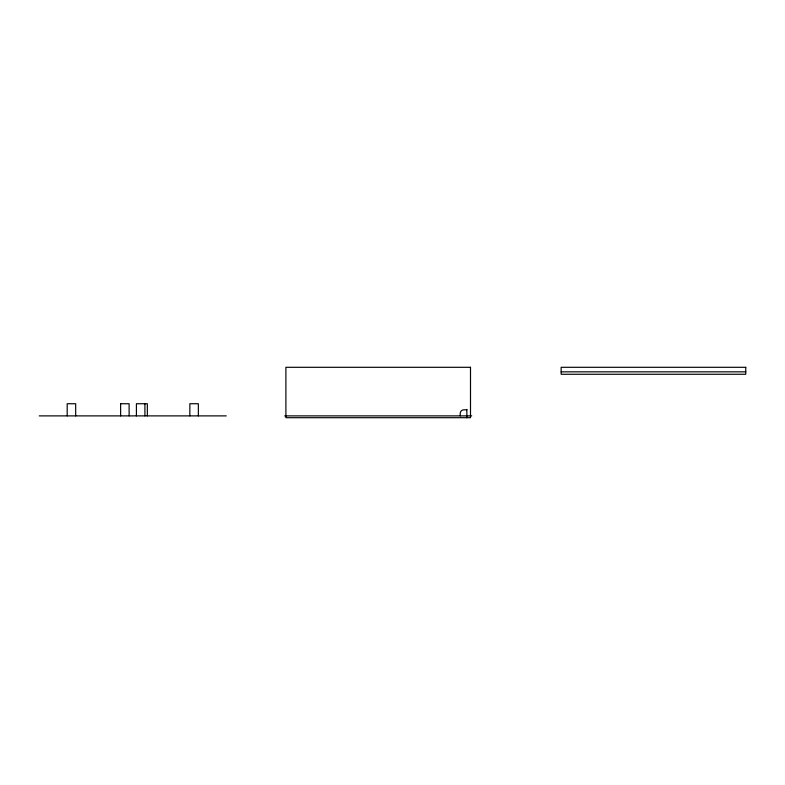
<?xml version="1.0" encoding="UTF-8"?>
<svg xmlns="http://www.w3.org/2000/svg" width="785" height="785" viewBox="0 0 785 785"><rect width="100%" height="100%" fill="white"/><g stroke="black" fill="none" stroke-linecap="round" stroke-linejoin="round"><path stroke-width="1.18" d="M561.147 371.835L745.75 371.835M120.635 403.735L129.103 403.735L129.123 415.883M466.849 409.809L463.866 409.809A3.64 3.64 0 0 0 460.226 413.45L460.226 415.883M39.25 415.883L226.286 415.883M284.68 415.883L471.707 415.883M466.849 409.407L466.849 417.698M198.35 415.883L198.35 403.735L189.862 403.735L189.842 415.883M147.344 415.883L147.344 403.735L136.423 403.735L136.413 415.883M144.911 403.735L144.911 415.883M120.625 403.735L120.625 415.883M75.684 415.883L75.684 403.735L67.196 403.735L67.186 415.883M470.5 367.301L285.897 367.301L285.897 417.698L470.5 417.698L470.5 367.301M745.75 367.301L561.147 367.301L561.147 374.268L745.75 374.268L745.75 367.301"/></g></svg>
